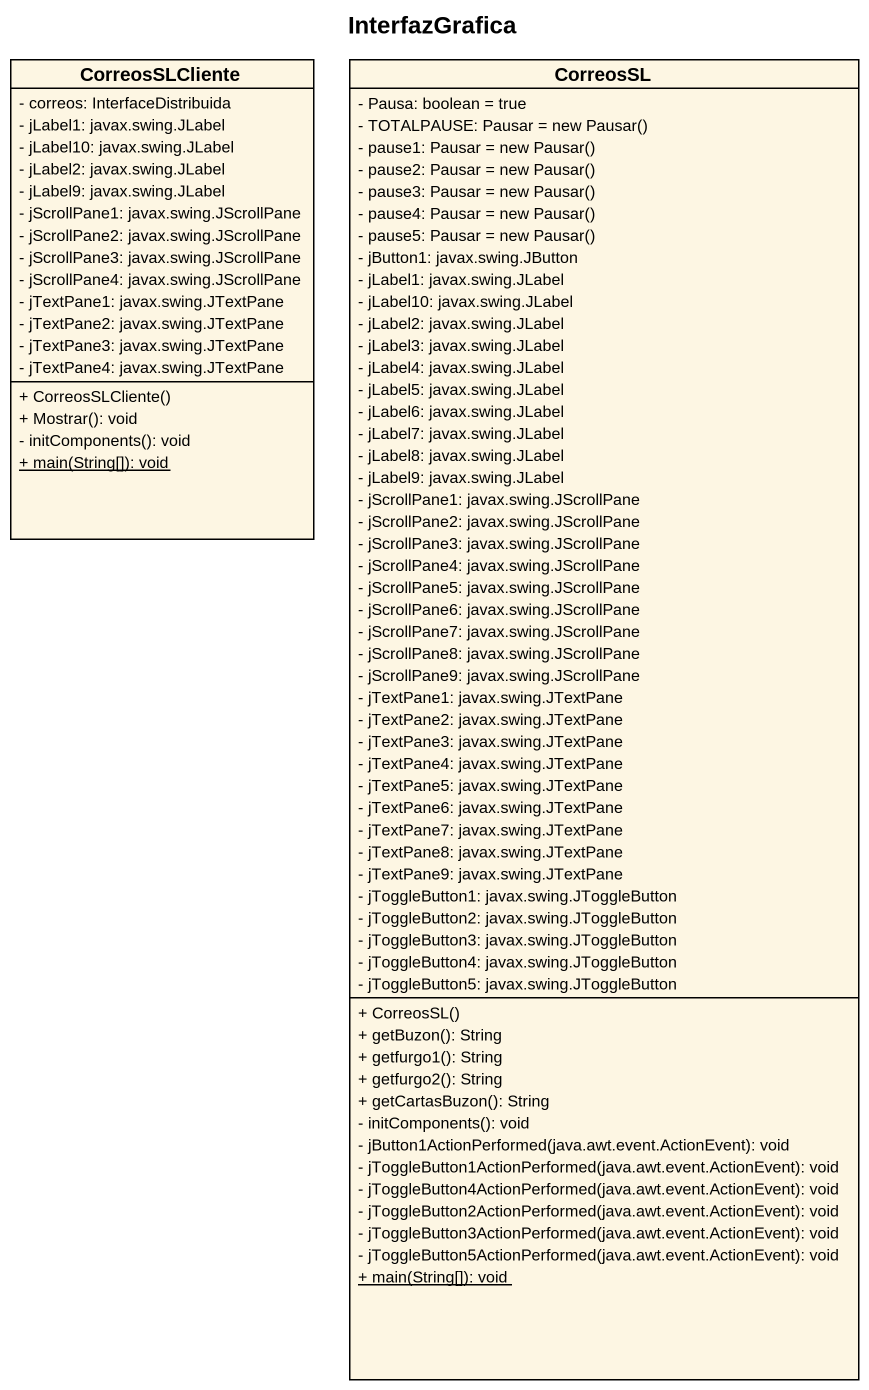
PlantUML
@startuml
title InterfazGrafica
hide circle
hide empty members
skinparam classAttributeIconSize 0
class CorreosSLCliente {
  - correos: InterfaceDistribuida
  - jLabel1: javax.swing.JLabel
  - jLabel10: javax.swing.JLabel
  - jLabel2: javax.swing.JLabel
  - jLabel9: javax.swing.JLabel
  - jScrollPane1: javax.swing.JScrollPane
  - jScrollPane2: javax.swing.JScrollPane
  - jScrollPane3: javax.swing.JScrollPane
  - jScrollPane4: javax.swing.JScrollPane
  - jTextPane1: javax.swing.JTextPane
  - jTextPane2: javax.swing.JTextPane
  - jTextPane3: javax.swing.JTextPane
  - jTextPane4: javax.swing.JTextPane
  + CorreosSLCliente()
  + Mostrar(): void
  - initComponents(): void
  {static} + main(String[]): void
}
class CorreosSL {
  - Pausa: boolean = true
  {field} - TOTALPAUSE: Pausar = new Pausar()
  {field} - pause1: Pausar = new Pausar()
  {field} - pause2: Pausar = new Pausar()
  {field} - pause3: Pausar = new Pausar()
  {field} - pause4: Pausar = new Pausar()
  {field} - pause5: Pausar = new Pausar()
  - jButton1: javax.swing.JButton
  - jLabel1: javax.swing.JLabel
  - jLabel10: javax.swing.JLabel
  - jLabel2: javax.swing.JLabel
  - jLabel3: javax.swing.JLabel
  - jLabel4: javax.swing.JLabel
  - jLabel5: javax.swing.JLabel
  - jLabel6: javax.swing.JLabel
  - jLabel7: javax.swing.JLabel
  - jLabel8: javax.swing.JLabel
  - jLabel9: javax.swing.JLabel
  - jScrollPane1: javax.swing.JScrollPane
  - jScrollPane2: javax.swing.JScrollPane
  - jScrollPane3: javax.swing.JScrollPane
  - jScrollPane4: javax.swing.JScrollPane
  - jScrollPane5: javax.swing.JScrollPane
  - jScrollPane6: javax.swing.JScrollPane
  - jScrollPane7: javax.swing.JScrollPane
  - jScrollPane8: javax.swing.JScrollPane
  - jScrollPane9: javax.swing.JScrollPane
  - jTextPane1: javax.swing.JTextPane
  - jTextPane2: javax.swing.JTextPane
  - jTextPane3: javax.swing.JTextPane
  - jTextPane4: javax.swing.JTextPane
  - jTextPane5: javax.swing.JTextPane
  - jTextPane6: javax.swing.JTextPane
  - jTextPane7: javax.swing.JTextPane
  - jTextPane8: javax.swing.JTextPane
  - jTextPane9: javax.swing.JTextPane
  - jToggleButton1: javax.swing.JToggleButton
  - jToggleButton2: javax.swing.JToggleButton
  - jToggleButton3: javax.swing.JToggleButton
  - jToggleButton4: javax.swing.JToggleButton
  - jToggleButton5: javax.swing.JToggleButton
  + CorreosSL()
  + getBuzon(): String
  + getfurgo1(): String
  + getfurgo2(): String
  + getCartasBuzon(): String
  - initComponents(): void
  - jButton1ActionPerformed(java.awt.event.ActionEvent): void
  - jToggleButton1ActionPerformed(java.awt.event.ActionEvent): void
  - jToggleButton4ActionPerformed(java.awt.event.ActionEvent): void
  - jToggleButton2ActionPerformed(java.awt.event.ActionEvent): void
  - jToggleButton3ActionPerformed(java.awt.event.ActionEvent): void
  - jToggleButton5ActionPerformed(java.awt.event.ActionEvent): void
  {static} + main(String[]): void
}
@enduml
